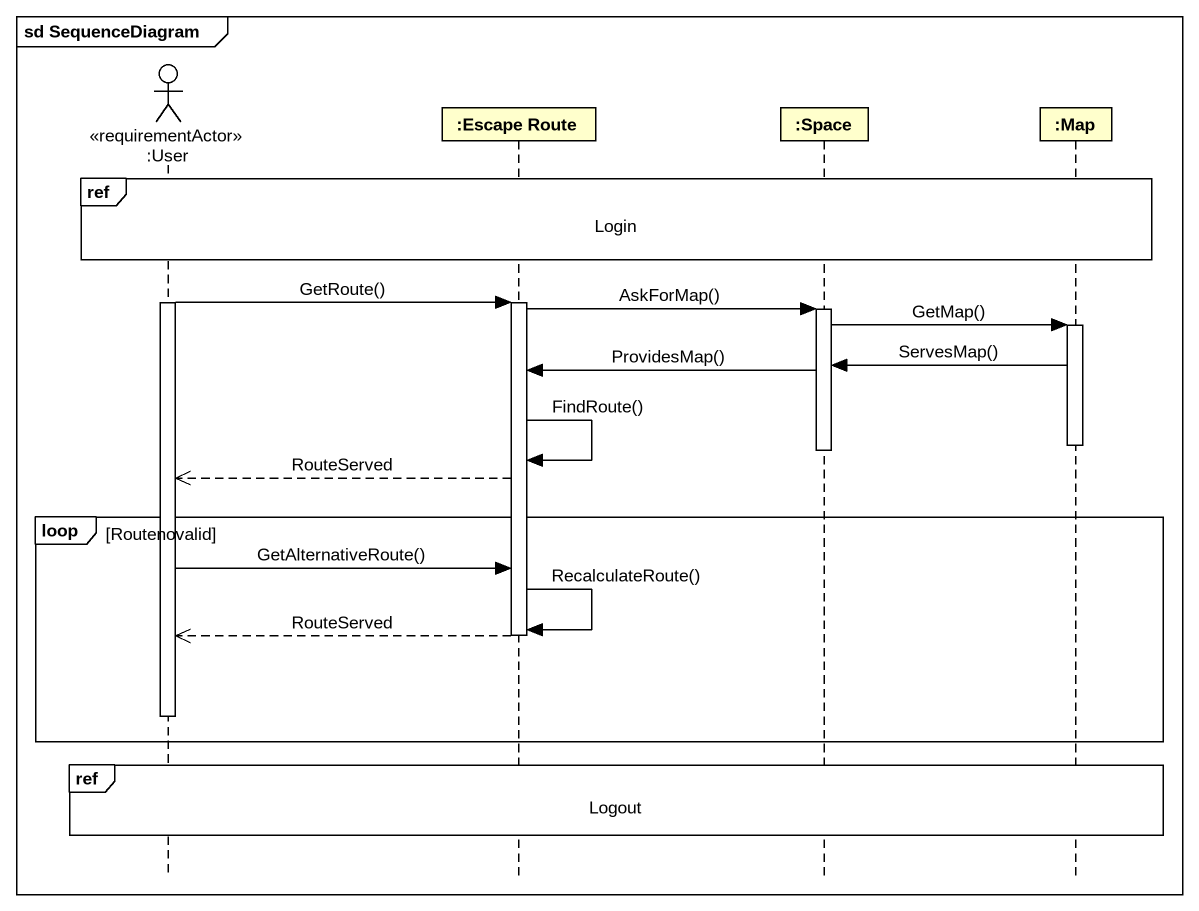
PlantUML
@startuml
mainframe sd SequenceDiagram
hide footbox
actor ":User" as User <<requirementActor>>
participant ":Escape Route" as Escape_Route
participant ":Space" as Space
participant ":Map" as Map_

ref over User, Escape_Route, Space, Map_ : Login
activate User
User -> Escape_Route : GetRoute()
activate Escape_Route
Escape_Route -> Space : AskForMap()
activate Space
Space -> Map_ : GetMap()
activate Map_
Map_ -> Space : ServesMap()
Space -> Escape_Route : ProvidesMap()
deactivate Map_
deactivate Space
Escape_Route -> Escape_Route : FindRoute()
Escape_Route -->> User : RouteServed
loop Routenovalid
  User -> Escape_Route : GetAlternativeRoute()
  Escape_Route -> Escape_Route : RecalculateRoute()
  Escape_Route -->> User : RouteServed
  deactivate Escape_Route
  deactivate User
end
ref over User, Escape_Route, Space, Map_ : Logout
@enduml
